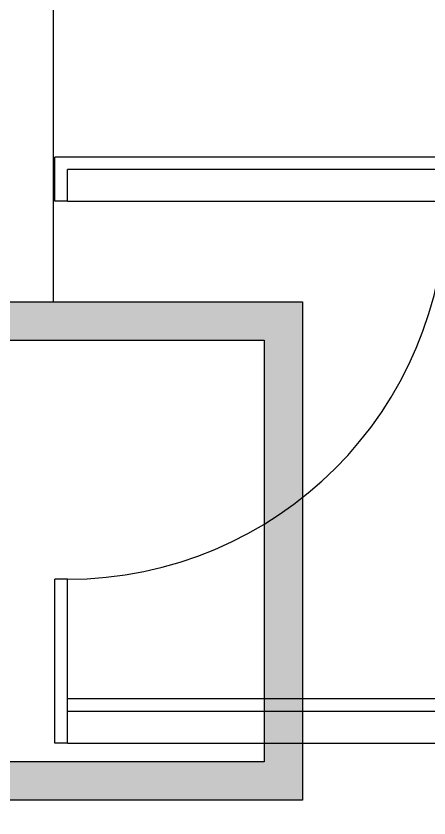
# Model space of a CAD drawing. Header units: metres. Extents: x 2442 to 5008, y 1070 to 2228.
# Drawn here: x 2508.808 to 2509.462, y 1092.481 to 1093.753 of the extents above; entities that cross this region are included whole.
import ezdxf

# ---------------------------------------------------------------- set-up
doc = ezdxf.new("R2010")
doc.units = ezdxf.units.M
for name, color, linetype in [('ARQ LAYOUT', 252, 'Continuous'), ('ARQ-TEXTO3', 3, 'Continuous'), ('ARQ_ELÉTRODUTOS', 2, 'Continuous'), ('LUMINÁRIAS RESIDENCIAL', 150, 'Continuous')]:
    doc.layers.add(name, color=color, linetype=linetype)

# ---------------------------------------------------------------- blocks, each defined once
blk = doc.blocks.new('*U378', base_point=(1440.18788, 208.20141))
h = blk.add_hatch(color=256)
h.dxf.hatch_style = 1
h.paths.add_polyline_path([(1440.31788, 208.33141), (1440.05788, 208.33141), (1440.05788, 208.07141), (1440.31788, 208.07141)])
h.paths.add_polyline_path([(1440.29788, 208.31141), (1440.29788, 208.09141), (1440.07788, 208.09141), (1440.07788, 208.31141)], flags=16)
h = blk.add_hatch()
h.set_pattern_fill('ANGLE', color=256)
h.set_pattern_definition([(0, (0, 0), (0, 6.985), [5.08, -1.905]), (90, (0, 0), (-6.985, 4e-16), [5.08, -1.905])])
h.paths.add_polyline_path([(1440.05788, 208.33141), (1440.05788, 208.07141), (1440.31788, 208.07141), (1440.31788, 208.33141)])
h.paths.add_polyline_path([(1440.29788, 208.31141), (1440.29788, 208.09141), (1440.07788, 208.09141), (1440.07788, 208.31141)], flags=16)
blk.add_lwpolyline([(1440.05788, 208.33141), (1440.31788, 208.33141), (1440.31788, 208.07141), (1440.05788, 208.07141), (1440.05788, 208.33141)])
blk.add_lwpolyline([(1440.07788, 208.31141), (1440.29788, 208.31141), (1440.29788, 208.09141), (1440.07788, 208.09141)], close=True)
blk = doc.blocks.new('*U379')
at = {"layer": 'LUMINÁRIAS RESIDENCIAL', "xscale": 3.04337730075018, "yscale": 3.04337730075018, "zscale": 3.04337730075018}
blk.add_blockref('*U378', (0, 0), dxfattribs=at)
blk = doc.blocks.new('*U380')
at = {"color": 0, "linetype": 'ByBlock', "lineweight": -2, "transparency": 16777216}
blk.add_blockref('*U379', (0, 0), dxfattribs=at)

msp = doc.modelspace()

# ---------------------------------------------------------------- linework, layer by layer
at = {"layer": 'ARQ LAYOUT'}
for points in [[(2508.8693, 1093.4598), (2508.8693, 1093.5298)], [(2510.1167, 1093.5298), (2508.8693, 1093.5298)], [(2508.8893, 1093.4598), (2508.8893, 1093.5098)], [(2510.1167, 1093.5098), (2508.8893, 1093.5098)], [(2508.8693, 1092.5998), (2508.8693, 1092.8598)], [(2508.8893, 1092.5998), (2508.8893, 1092.8598)], [(2510.1167, 1092.6698), (2508.8893, 1092.6698)], [(2510.1167, 1092.6498), (2508.8893, 1092.6498)]]:
    msp.add_lwpolyline(points, dxfattribs=at)
at = {"layer": 'ARQ-TEXTO3'}
for points in [[(2508.8893, 1093.4598), (2508.8693, 1093.4598)], [(2508.8893, 1093.4598), (2509.4893, 1093.4598)], [(2508.8893, 1092.8598), (2508.8693, 1092.8598)], [(2508.8893, 1092.5998), (2508.8693, 1092.5998)], [(2508.8893, 1092.5998), (2509.4893, 1092.5998)]]:
    msp.add_lwpolyline(points, dxfattribs=at)
for centre in [(2508.8893, 1093.4598), (2508.8893, 1092.5998)]:
    msp.add_arc(centre, 0.6, 270, 0, dxfattribs=at)
at = {"layer": 'ARQ_ELÉTRODUTOS'}
msp.add_line((2508.8664, 1094.7636), (2508.8664, 1093.2987), dxfattribs=at)

# ---------------------------------------------------------------- block references
msp.add_blockref('*U380', (2508.8664, 1092.9046))

doc.saveas('drawing.dxf')
